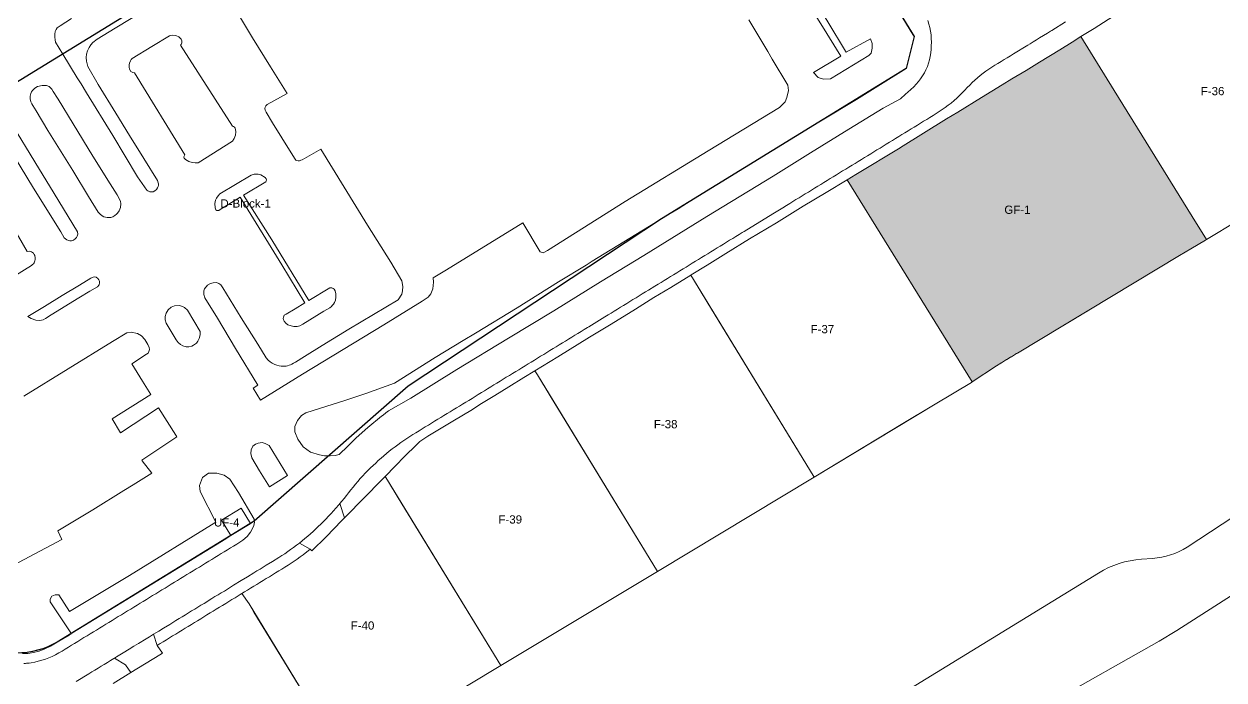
# Model space of a CAD drawing. Header units: metres. Extents: x 662613 to 666742, y 2728069 to 2732733.
# Drawn here: x 663728.6 to 663991.2, y 2729008.1 to 2729151.7 of the extents above; entities that cross this region are included whole.
import ezdxf
from ezdxf.enums import TextEntityAlignment as Align

# ---------------------------------------------------------------- set-up
doc = ezdxf.new("R2010")
doc.units = ezdxf.units.M
doc.header["$MEASUREMENT"] = 0
for name, color, linetype, lineweight in [('DQ_PLOT_ID', 252, 'Continuous', 18), ('Xref_DQ_MasterPlan_2024$0$DQ_PLOTS', 252, 'Continuous', 15), ('Xref_DQ_MasterPlan_2024$0$DQ_ROADS', 8, 'Continuous', 13)]:
    doc.layers.add(name, color=color, linetype=linetype, lineweight=lineweight)
doc.layers.add('Open area$0$INTENSIVE LANDSCAPING AND PLAZAS', color=7, linetype='Continuous', true_color=0xecf9e2)
doc.styles.add('DQ_Plot_ID', font='arial.ttf')

# ---------------------------------------------------------------- blocks, each defined once
blk = doc.blocks.new('Xref_DQ_MasterPlan_2024$0$DQ_Roads_')
at = {"layer": 'Xref_DQ_MasterPlan_2024$0$DQ_ROADS'}
for points in [[(663952.9482, 2729003.0643), (663976.9469, 2729016.6397), (663980.8129, 2729018.9258), (663996.4243, 2729028.9245)], [(663956.453, 2729152.1504), (663953.5099, 2729150.2853), (663953.3652, 2729150.1969), (663953.1956, 2729150.0934), (663952.5123, 2729149.6761), (663950.8099, 2729148.6355), (663950.1193, 2729148.2123), (663949.4367, 2729147.7949), (663948.753, 2729147.3774), (663948.2318, 2729147.0617), (663945.0925, 2729145.1299), (663944.4134, 2729144.7228), (663943.7311, 2729144.3045), (663943.0488, 2729143.8886), (663942.3653, 2729143.4718), (663941.6836, 2729143.0537), (663941.0095, 2729142.6437), (663940.3411, 2729142.2396), (663939.6876, 2729141.8222), (663939.0455, 2729141.3873), (663938.424, 2729140.9267), (663937.8058, 2729140.4399), (663937.2263, 2729139.9428), (663936.6445, 2729139.4154), (663936.0802, 2729138.8809), (663935.515, 2729138.3302), (663934.9608, 2729137.7564), (663934.4122, 2729137.1807), (663933.8694, 2729136.6166), (663933.3135, 2729136.0398), (663932.717, 2729135.4706), (663932.1063, 2729134.924), (663931.4745, 2729134.3978), (663930.8332, 2729133.9004), (663930.1763, 2729133.4264), (663929.5136, 2729132.9609), (663928.8419, 2729132.5125), (663928.1633, 2729132.0743), (663927.486, 2729131.6498), (663926.8028, 2729131.2331), (663926.121, 2729130.8151), (663925.4363, 2729130.3986), (663924.7584, 2729129.9772), (663924.0736, 2729129.5624), (663923.3932, 2729129.1442), (663922.7097, 2729128.7246), (663922.0293, 2729128.3068), (663921.3447, 2729127.8882), (663920.6625, 2729127.4728), (663919.9807, 2729127.0549), (663919.2978, 2729126.6363), (663918.6188, 2729126.2182), (663917.9358, 2729125.8006), (663917.2533, 2729125.3805), (663916.5712, 2729124.9603), (663915.8915, 2729124.5423), (663915.2089, 2729124.1244), (663914.5272, 2729123.705), (663913.8456, 2729123.2853), (663913.1636, 2729122.866), (663912.4822, 2729122.4492), (663911.8004, 2729122.0316), (663911.1192, 2729121.6132), (663910.4369, 2729121.1937), (663909.7563, 2729120.7743), (663909.0738, 2729120.3554), (663908.3928, 2729119.9386), (663907.7092, 2729119.5201), (663907.027, 2729119.1014), (663906.3452, 2729118.6832), (663905.6638, 2729118.269), (663904.9796, 2729117.8498), (663904.2995, 2729117.431), (663903.6184, 2729117.0114), (663902.936, 2729116.5912), (663902.2545, 2729116.173), (663901.5729, 2729115.7548), (663900.89, 2729115.3365), (663900.208, 2729114.9175), (663899.5261, 2729114.4994), (663898.844, 2729114.0818), (663898.1628, 2729113.6643), (663897.4787, 2729113.2451), (663896.7987, 2729112.8269), (663896.1238, 2729112.4108), (663895.4469, 2729111.9945), (663894.6113, 2729111.477), (663893.1268, 2729110.5461), (663892.423, 2729110.1059), (663886.1254, 2729106.252), (663885.7114, 2729106.0214), (663885.0295, 2729105.6039), (663884.3479, 2729105.1837), (663883.6659, 2729104.7675), (663882.9836, 2729104.3507), (663882.3028, 2729103.9299), (663881.621, 2729103.5102), (663880.939, 2729103.0937), (663880.2559, 2729102.6759), (663879.5767, 2729102.2551), (663878.894, 2729101.8373), (663878.2129, 2729101.4183), (663877.5311, 2729100.9973), (663876.8484, 2729100.5803), (663876.1667, 2729100.1613), (663875.4838, 2729099.7465), (663874.8013, 2729099.3266), (663874.1224, 2729098.9056), (663873.4412, 2729098.4909), (663872.7725, 2729098.0788), (663872.0852, 2729097.6563), (663871.3886, 2729097.2121), (663870.7254, 2729096.7893), (663870.0306, 2729096.3927), (663869.3492, 2729095.9755), (663868.6653, 2729095.5597), (663867.9837, 2729095.1403), (663867.3015, 2729094.7216), (663866.6124, 2729094.3003), (663865.2374, 2729093.458), (663864.55, 2729093.0364), (663863.8663, 2729092.6167), (663863.1844, 2729092.1984), (663862.5009, 2729091.7787), (663861.8213, 2729091.3611), (663861.1401, 2729090.9434), (663860.4578, 2729090.5253), (663859.7735, 2729090.1059), (663859.0906, 2729089.6887), (663858.4063, 2729089.2664), (663857.7293, 2729088.856), (663857.0422, 2729088.4205), (663856.3682, 2729088.0188), (663855.6708, 2729087.6124), (663852.177, 2729085.4408), (663851.8358, 2729085.2366), (663851.1544, 2729084.8192), (663850.4727, 2729084.4002), (663849.7903, 2729083.9809), (663849.1089, 2729083.5623), (663848.4263, 2729083.1446), (663847.7448, 2729082.7261), (663847.0618, 2729082.3087), (663846.3834, 2729081.8873), (663845.6979, 2729081.4729), (663845.0176, 2729081.0527), (663844.3355, 2729080.6349), (663843.6545, 2729080.2159), (663842.9722, 2729079.7989), (663842.2905, 2729079.3785), (663841.609, 2729078.9597), (663840.9269, 2729078.5415), (663840.2452, 2729078.1231), (663839.5632, 2729077.7041), (663838.881, 2729077.2865), (663838.1993, 2729076.8684), (663837.5175, 2729076.4508), (663836.8356, 2729076.0315), (663836.1535, 2729075.6126), (663835.4714, 2729075.1952), (663834.7888, 2729074.7779), (663834.1071, 2729074.3603), (663833.4246, 2729073.9431), (663832.7428, 2729073.5228), (663832.0614, 2729073.1045), (663831.3795, 2729072.6871), (663830.6971, 2729072.2698), (663830.0147, 2729071.8511), (663829.333, 2729071.4326), (663828.6512, 2729071.0146), (663827.9702, 2729070.5965), (663827.291, 2729070.1796), (663826.5979, 2729069.7528), (663825.9259, 2729069.3149), (663825.2359, 2729068.9428), (663824.5439, 2729068.5131), (663823.8836, 2729068.0804), (663823.1932, 2729067.663), (663822.5088, 2729067.2404), (663821.823, 2729066.8295), (663821.1489, 2729066.4101), (663820.4598, 2729065.9966), (663819.7771, 2729065.5762), (663819.0861, 2729065.1682), (663818.4181, 2729064.7347), (663817.7295, 2729064.328), (663817.0472, 2729063.9085), (663816.3642, 2729063.4919), (663815.6824, 2729063.0764), (663815.0039, 2729062.6605), (663814.3272, 2729062.2447), (663813.6565, 2729061.8256), (663812.9889, 2729061.401), (663812.3278, 2729060.9639), (663811.6713, 2729060.521), (663811.022, 2729060.0706), (663810.3797, 2729059.6148), (663809.7476, 2729059.1513), (663809.1193, 2729058.6768), (663808.5032, 2729058.1825), (663807.8934, 2729057.6847), (663807.2897, 2729057.1753), (663806.6925, 2729056.6571), (663806.0965, 2729056.1281), (663805.5193, 2729055.6045), (663804.9338, 2729055.0897), (663804.3742, 2729054.5324), (663803.8073, 2729053.9708), (663803.2427, 2729053.3889), (663802.6833, 2729052.7968), (663802.1299, 2729052.194), (663801.5989, 2729051.584), (663801.0705, 2729050.9598), (663800.5655, 2729050.337), (663800.0784, 2729049.7108), (663799.5955, 2729049.0851), (663799.103, 2729048.4644), (663798.604, 2729047.8474), (663798.1007, 2729047.2373), (663797.6939, 2729046.7529), (663797.4641, 2729046.4792), (663796.8217, 2729045.7341), (663796.2946, 2729045.1324), (663795.7565, 2729044.5392), (663795.1801, 2729043.9426), (663794.6351, 2729043.3497), (663794.0746, 2729042.8119), (663793.5166, 2729042.2103), (663792.93, 2729041.6804), (663792.3807, 2729041.1502), (663791.8126, 2729040.6019), (663791.2248, 2729040.0842), (663790.6364, 2729039.5593), (663790.0307, 2729039.0637), (663789.4336, 2729038.567), (663788.8141, 2729038.0694), (663788.2012, 2729037.6034), (663787.5602, 2729037.1307), (663786.9053, 2729036.6567), (663786.2831, 2729036.2248), (663785.6314, 2729035.7575), (663784.9679, 2729035.3301), (663784.308, 2729034.9338), (663782.9418, 2729034.0694), (663781.5782, 2729033.2423), (663780.2085, 2729032.3926), (663779.5416, 2729031.9827), (663778.8425, 2729031.5518), (663777.4587, 2729030.7304), (663776.105, 2729029.897), (663774.4172, 2729028.852), (663773.7384, 2729028.4353), (663773.0677, 2729028.0141), (663772.3979, 2729027.5882), (663771.7126, 2729027.1896), (663771.0171, 2729026.7679), (663770.3418, 2729026.359), (663769.6578, 2729025.9273), (663767.9637, 2729024.8903), (663767.2836, 2729024.4711), (663766.5939, 2729024.0559), (663765.9162, 2729023.635), (663765.2381, 2729023.2229), (663764.5568, 2729022.8061), (663763.8671, 2729022.4005), (663763.1799, 2729021.9756), (663762.4924, 2729021.5465), (663761.8039, 2729021.117), (663761.1345, 2729020.7044), (663760.4477, 2729020.2951), (663759.0761, 2729019.4533), (663758.0566, 2729018.8215), (663757.3732, 2729018.4116), (663756.9144, 2729018.1378), (663756.6905, 2729018.0041), (663756.006, 2729017.5841), (663755.3155, 2729017.1546), (663753.6121, 2729016.1212), (663752.5763, 2729015.4869), (663751.5552, 2729014.8675), (663750.2421, 2729014.069), (663748.8097, 2729013.1987), (663748.3793, 2729012.914), (663748.1917, 2729012.7899), (663747.5141, 2729012.3775), (663746.8203, 2729011.9539), (663746.1356, 2729011.5408), (663745.4576, 2729011.1386), (663744.7751, 2729010.7145), (663744.0936, 2729010.2995), (663743.4025, 2729009.8828), (663742.7164, 2729009.4559), (663742.043, 2729009.0526), (663740.6732, 2729008.225), (663739.9766, 2729007.8076)], [(663738.9848, 2729152.9119), (663736.4599, 2729151.2809), (663735.7805, 2729150.842), (663735.5755, 2729150.4575), (663735.4036, 2729150.0323), (663735.3169, 2729149.4406), (663735.3009, 2729148.801), (663735.3516, 2729148.2309), (663735.4358, 2729147.7051), (663737.0206, 2729145.0947), (663740.2152, 2729139.9234), (663741.0311, 2729138.6027), (663742.2435, 2729136.64), (663747.9892, 2729127.3189), (663753.4119, 2729118.2609), (663755.4135, 2729115.3139), (663755.6819, 2729115.1581), (663756.0946, 2729114.9903), (663756.36, 2729114.9622), (663756.8505, 2729114.9903), (663757.1801, 2729115.1711), (663757.5299, 2729115.4443), (663757.7919, 2729115.8217), (663757.9432, 2729116.119), (663757.9914, 2729116.434), (663757.9741, 2729116.7254), (663757.9293, 2729116.9441), (663757.7436, 2729117.4189), (663754.7556, 2729122.2281), (663751.6505, 2729127.3024), (663748.6593, 2729132.1605), (663744.8193, 2729138.4308), (663742.5053, 2729142.4125), (663742.227, 2729143.5309), (663742.1391, 2729144.331), (663742.2456, 2729145.1175), (663742.4709, 2729145.8347), (663742.8082, 2729146.574), (663743.1577, 2729147.1076), (663743.6548, 2729147.6577), (663744.5363, 2729148.3337), (663748.4739, 2729150.7438), (663755.481, 2729155.0444)], [(663775.0615, 2729154.5041), (663778.5855, 2729148.6929), (663782.5249, 2729142.3319), (663786.1225, 2729136.5058), (663781.7973, 2729134.0629), (663781.4458, 2729133.7711), (663781.3207, 2729133.4913), (663781.2849, 2729133.1697), (663781.3572, 2729132.838), (663781.5705, 2729132.3701), (663782.9724, 2729130.0793), (663787.0147, 2729123.4865), (663787.8969, 2729122.0763), (663788.08, 2729121.8933), (663788.295, 2729121.7899), (663788.5776, 2729121.7302), (663788.8642, 2729121.7421), (663789.1627, 2729121.8694), (663789.406, 2729121.9912), (663791.9502, 2729123.4059), (663793.523, 2729124.3292), (663803.7534, 2729107.6409), (663808.8607, 2729099.5559), (663811.2184, 2729095.4932), (663811.4743, 2729094.2117), (663811.4167, 2729093.2718), (663811.244, 2729092.5236), (663810.4443, 2729091.2851), (663799.6465, 2729084.8867), (663793.8363, 2729081.3051), (663789.9567, 2729078.9332), (663787.9456, 2729077.6797), (663787.8536, 2729077.6229), (663787.5111, 2729077.4264), (663787.1503, 2729077.2361), (663786.8772, 2729077.1026), (663786.588, 2729076.9952), (663786.2524, 2729076.9074), (663785.8923, 2729076.8385), (663785.342, 2729076.7938), (663784.8589, 2729076.8251), (663784.3623, 2729076.9011), (663783.9059, 2729077.0129), (663783.4306, 2729077.1975), (663782.8937, 2729077.4702), (663782.4285, 2729077.7698), (663782.0079, 2729078.1365), (663781.5806, 2729078.6265), (663779.7062, 2729081.5926), (663776.1127, 2729087.4138), (663772.0727, 2729093.9187), (663771.5969, 2729094.6381), (663771.1759, 2729094.9124), (663770.7123, 2729095.0832), (663769.9376, 2729095.071), (663769.3886, 2729094.9246), (663768.6931, 2729094.5161), (663768.0636, 2729093.7623), (663767.8968, 2729093.3179), (663767.876, 2729092.4569), (663768.1098, 2729091.75), (663770.8709, 2729087.2869), (663774.8714, 2729080.6897), (663779.7405, 2729072.6492), (663778.7083, 2729072.0209), (663780.3308, 2729069.3559), (663789.5049, 2729075.0277), (663807.3019, 2729085.8205), (663815.6656, 2729091.0588), (663816.9738, 2729091.9154), (663817.5752, 2729092.6517), (663817.9962, 2729093.7487), (663818.1797, 2729095.1686), (663818.1167, 2729096.1032), (663821.0038, 2729097.8791), (663837.6996, 2729108.1489), (663841.5226, 2729101.8232), (663842.1413, 2729101.5854), (663843.0976, 2729102.1335), (663860.1198, 2729112.8545), (663878.2697, 2729123.9579), (663893.8994, 2729133.4392), (663894.1847, 2729133.7297), (663895.0972, 2729134.6585), (663895.5081, 2729135.5733), (663895.8443, 2729137.1414), (663895.7364, 2729138.2866), (663892.3174, 2729144.0037), (663891.3388, 2729145.6402), (663887.1634, 2729152.6223)], [(663916.8798, 2729159.5725), (663923.1022, 2729149.389), (663923.3518, 2729148.9407), (663921.6368, 2729141.9633), (663916.5599, 2729138.8108), (663910.7219, 2729135.1974), (663902.8726, 2729130.4333), (663897.7092, 2729127.2539), (663893.2019, 2729124.4837), (663885.2449, 2729119.6435), (663875.3657, 2729113.5412), (663871.6802, 2729111.2697), (663869.9863, 2729110.2257), (663868.0836, 2729109.053), (663852.9234, 2729099.7594), (663851.5725, 2729098.932), (663845.547, 2729095.2415), (663836.4614, 2729089.5717), (663827.3631, 2729084.0459), (663824.6276, 2729082.3845), (663818.5549, 2729078.6661), (663809.6295, 2729073.109), (663803.3895, 2729070.7864), (663798.9609, 2729069.3732), (663790.2505, 2729066.5938), (663789.2978, 2729066.0019), (663788.4224, 2729064.9211), (663787.8301, 2729063.6087), (663787.8301, 2729062.425), (663788.4738, 2729060.8295), (663789.6583, 2729059.1825), (663791.229, 2729057.9988), (663793.1891, 2729057.425), (663794.2854, 2729057.1838), (663795.5426, 2729057.1637), (663796.6188, 2729057.2742), (663797.4913, 2729057.4886), (663799.4421, 2729059.2769), (663801.2656, 2729061.0995), (663803.8341, 2729063.3796), (663806.7944, 2729065.8239), (663807.1642, 2729066.1119), (663807.7694, 2729066.582), (663808.3404, 2729066.9992), (663813.1742, 2729069.8065), (663823.2853, 2729076.0862), (663834.6107, 2729082.9413), (663844.5322, 2729088.9062), (663854.6869, 2729095.2487), (663864.1986, 2729101.0305), (663877.9954, 2729109.5503), (663892.4979, 2729118.3926), (663900.6999, 2729123.4651), (663909.0428, 2729128.6869), (663916.555, 2729133.2742), (663920.3596, 2729135.3163), (663921.435, 2729136.3481), (663921.6183, 2729136.4697), (663921.794, 2729136.6021), (663921.96, 2729136.7463), (663922.6562, 2729137.3568), (663923.2737, 2729137.9715), (663923.7851, 2729138.5238), (663924.2751, 2729139.1166), (663924.7425, 2729139.7173), (663925.1876, 2729140.3478), (663925.6048, 2729140.9952), (663925.9254, 2729141.6897), (663926.2475, 2729142.3875), (663926.5143, 2729143.0893), (663926.6976, 2729143.8308), (663926.8598, 2729144.5852), (663926.9762, 2729145.3612), (663927.0593, 2729146.1486), (663927.1136, 2729146.9404), (663927.1329, 2729147.7347), (663927.1108, 2729148.5304), (663927.0475, 2729149.3248), (663926.9393, 2729150.1185), (663926.7847, 2729150.9071), (663926.585, 2729151.6873), (663926.3392, 2729152.4567)], [(663719.0554, 2729029.4869), (663736.8534, 2729038.8617), (663735.9744, 2729040.7505), (663743.5939, 2729045.375), (663750.3999, 2729049.5576), (663752.4471, 2729050.8285), (663756.5102, 2729053.3508), (663754.4495, 2729056.0635), (663754.3498, 2729056.1926), (663762.0114, 2729061.3028), (663761.7576, 2729061.7027), (663757.9721, 2729067.6671), (663749.6847, 2729062.2279), (663747.8404, 2729065.2808), (663756.2853, 2729070.6193), (663754.5138, 2729073.5091), (663752.1428, 2729077.3441), (663755.393, 2729079.3973), (663755.7242, 2729079.6741), (663755.9108, 2729080.0111), (663756.0372, 2729080.4142), (663755.9718, 2729080.9218), (663755.645, 2729081.5492), (663755.0344, 2729082.6667), (663754.3015, 2729083.4589), (663753.3984, 2729083.9747), (663752.0309, 2729084.2325), (663751.0652, 2729084.106), (663747.8891, 2729082.1691), (663728.5004, 2729070.248)], [(663726.2892, 2729123.017), (663730.6045, 2729115.7514), (663736.6165, 2729106.1677), (663737.3684, 2729104.9045), (663737.9417, 2729104.4299), (663738.2729, 2729104.2888), (663738.6149, 2729104.2454), (663738.9732, 2729104.2345), (663739.4184, 2729104.3973), (663739.755, 2729104.6361), (663740.0427, 2729104.9616), (663740.217, 2729105.2782), (663740.331, 2729105.7231), (663740.2858, 2729106.2275), (663735.1556, 2729114.5719), (663730.9377, 2729121.505), (663726.0078, 2729129.522)], [(663728.5208, 2729011.7149), (663728.7193, 2729011.7375), (663728.9189, 2729011.7461), (663729.1177, 2729011.7658), (663729.3173, 2729011.7716), (663729.7152, 2729011.824), (663730.1132, 2729011.8749), (663730.8994, 2729012.0385), (663731.6857, 2729012.2096), (663732.4633, 2729012.4218), (663733.2338, 2729012.6719), (663733.9886, 2729012.957), (663734.7368, 2729013.2839), (663735.4707, 2729013.6502), (663736.1907, 2729014.0435), (663736.8948, 2729014.4533), (663737.5871, 2729014.8699), (663738.2739, 2729015.2925), (663738.9577, 2729015.7111), (663739.6378, 2729016.1245), (663740.3216, 2729016.5442), (663741.005, 2729016.9651), (663741.6859, 2729017.3846), (663742.3673, 2729017.8001), (663743.0514, 2729018.2187), (663743.7339, 2729018.6369), (663744.4152, 2729019.0538), (663745.0979, 2729019.4723), (663745.7797, 2729019.8886), (663746.464, 2729020.3094), (663747.1444, 2729020.7265), (663747.8271, 2729021.1454), (663748.5083, 2729021.5606), (663749.1924, 2729021.9779), (663749.8752, 2729022.3962), (663750.5559, 2729022.8137), (663751.2378, 2729023.232), (663751.9204, 2729023.6492), (663752.6027, 2729024.0668), (663753.2854, 2729024.4844), (663753.9687, 2729024.9043), (663754.6496, 2729025.3204), (663755.3317, 2729025.738), (663756.0148, 2729026.1557), (663756.6958, 2729026.5752), (663757.3791, 2729026.994), (663758.0606, 2729027.4122), (663758.7445, 2729027.8309), (663759.4241, 2729028.2491), (663760.1064, 2729028.6656), (663760.7892, 2729029.0845), (663761.4712, 2729029.5035), (663762.1526, 2729029.9186), (663762.8352, 2729030.3368), (663763.5175, 2729030.7547), (663764.2015, 2729031.1743), (663764.8826, 2729031.5926), (663765.5631, 2729032.0093), (663766.2448, 2729032.4255), (663766.9295, 2729032.8453), (663767.611, 2729033.262), (663768.294, 2729033.6787), (663768.9762, 2729034.0961), (663769.6608, 2729034.5152), (663770.3406, 2729034.9314), (663771.0232, 2729035.3488), (663771.7066, 2729035.7667), (663772.3885, 2729036.1856), (663773.0727, 2729036.606), (663773.7507, 2729037.0214), (663774.4319, 2729037.4382), (663775.116, 2729037.8559), (663775.7991, 2729038.2751), (663776.4808, 2729038.6936), (663777.3596, 2729039.5299), (663778.1095, 2729040.488), (663778.5656, 2729041.2607), (663778.8209, 2729041.9418), (663778.9721, 2729042.6919), (663778.9616, 2729042.9102), (663778.9417, 2729043.3216), (663775.5218, 2729049.1616), (663773.6357, 2729052.0795), (663772.3753, 2729052.9307), (663770.7561, 2729053.4027), (663768.9344, 2729053.4027), (663767.6188, 2729052.4249), (663766.9778, 2729050.7054), (663767.079, 2729049.4057), (663770.5523, 2729042.6325), (663751.6429, 2729031.0085), (663738.5452, 2729023.0885), (663736.1997, 2729026.7421), (663735.4084, 2729026.7421), (663734.6453, 2729026.4313), (663734.3062, 2729025.8382), (663734.3062, 2729025.1885), (663738.9619, 2729018.236), (663738.4417, 2729017.9178), (663736.1439, 2729016.6046), (663734.3624, 2729015.5165), (663733.1293, 2729014.9094), (663731.8397, 2729014.4415), (663730.6202, 2729014.132), (663729.4167, 2729013.9397), (663728.2264, 2729013.8864)], [(663726.5253, 2729096.6013), (663730.2169, 2729098.8492), (663730.4467, 2729099.0347), (663730.6029, 2729099.2232), (663730.7582, 2729099.4537), (663730.9085, 2729099.8203), (663730.9749, 2729100.1404), (663730.9809, 2729100.483), (663730.9027, 2729100.9879), (663730.7945, 2729101.2584), (663730.608, 2729101.5555), (663730.1699, 2729101.856), (663729.7317, 2729101.9418), (663729.2764, 2729101.8989), (663718.5953, 2729120.1769)]]:
    blk.add_lwpolyline(points, dxfattribs=at)
for points in [[(663914.2026, 2729147.3991), (663913.8334, 2729148.4648), (663908.4934, 2729145.5209), (663908.3389, 2729145.7357), (663904.4564, 2729152.1564), (663897.6985, 2729163.2572), (663896.2851, 2729162.4003), (663900.4515, 2729155.7), (663903.2721, 2729151.164), (663907.3015, 2729144.6843), (663901.3634, 2729141.0751), (663902.3663, 2729140.0121), (663903.5148, 2729139.6254), (663905.0508, 2729139.654), (663913.4265, 2729144.7764), (663913.9204, 2729145.3009), (663914.2026, 2729146.3661)], [(663766.6934, 2729121.3259), (663774.2063, 2729126.0621), (663774.5667, 2729126.6045), (663774.8275, 2729127.3801), (663774.912, 2729128.1011), (663774.8578, 2729128.612), (663774.7809, 2729128.9013), (663774.6279, 2729129.1372), (663774.4183, 2729129.2814), (663774.1747, 2729129.3317), (663762.7766, 2729147.0391), (663762.9437, 2729147.2209), (663763.0814, 2729147.5748), (663763.0667, 2729147.9875), (663762.9339, 2729148.3512), (663762.4121, 2729148.8847), (663761.7496, 2729149.1981), (663760.9887, 2729149.2577), (663760.4207, 2729149.1138), (663756.5281, 2729146.761), (663752.2371, 2729144.1296), (663752.0205, 2729143.8842), (663751.8344, 2729143.6053), (663751.6128, 2729143.1362), (663751.5423, 2729142.7225), (663751.562, 2729142.232), (663751.6341, 2729141.8263), (663751.9222, 2729141.3158), (663752.3609, 2729141.0606), (663752.7537, 2729140.9886), (663763.736, 2729123.0227), (663763.5838, 2729122.7972), (663763.5436, 2729122.6346), (663763.5523, 2729122.481), (663763.618, 2729122.3116), (663763.8777, 2729122.011), (663764.592, 2729121.5649), (663765.3453, 2729121.3474), (663765.9982, 2729121.2972)], [(663746.755, 2729109.3666), (663747.1488, 2729109.3343), (663747.5877, 2729109.373), (663748.0008, 2729109.502), (663748.4268, 2729109.7601), (663748.7689, 2729110.0439), (663749.0419, 2729110.3065), (663749.3647, 2729110.8226), (663749.6598, 2729111.5231), (663749.7427, 2729112.2972), (663749.6795, 2729112.8963), (663748.9289, 2729114.2949), (663747.4125, 2729116.7058), (663743.6053, 2729122.7589), (663739.3438, 2729129.8606), (663736.0177, 2729135.2569), (663735.8728, 2729135.4848), (663734.9608, 2729136.9188), (663734.6167, 2729137.4597), (663734.0358, 2729138.0232), (663733.472, 2729138.2281), (663732.5152, 2729138.2281), (663731.5072, 2729138.0232), (663730.9092, 2729137.6646), (663730.4137, 2729137.1011), (663730.2276, 2729136.8254), (663730.082, 2729136.4752), (663729.9257, 2729135.8933), (663729.8826, 2729135.279), (663730.0429, 2729134.6571), (663730.2756, 2729134.2396), (663730.5082, 2729133.8221), (663731.2076, 2729132.665), (663733.7934, 2729128.3871), (663739.2211, 2729119.6398), (663742.7003, 2729113.9394), (663744.8126, 2729110.527), (663745.1885, 2729110.0501), (663745.6835, 2729109.6762), (663746.0514, 2729109.5085)], [(663770.7206, 2729110.8886), (663770.9447, 2729110.8375), (663771.1648, 2729110.8847), (663771.4997, 2729111.0786), (663775.8827, 2729113.7596), (663784.9795, 2729098.984), (663789.9992, 2729090.655), (663787.8784, 2729089.3762), (663785.9067, 2729088.2083), (663785.5015, 2729087.9421), (663785.3101, 2729087.5597), (663785.2614, 2729087.2185), (663785.3402, 2729086.9185), (663785.5094, 2729086.6211), (663785.8546, 2729086.2424), (663786.3273, 2729085.8825), (663786.9906, 2729085.5986), (663787.6306, 2729085.4581), (663788.3653, 2729085.4913), (663788.9542, 2729085.6247), (663789.59, 2729085.9921), (663794.1595, 2729088.8097), (663795.4484, 2729089.599), (663795.8648, 2729089.8944), (663796.0188, 2729090.044), (663796.3141, 2729090.3946), (663796.5325, 2729090.7597), (663796.7261, 2729091.2417), (663796.8203, 2729091.8922), (663796.7668, 2729092.6022), (663796.6287, 2729093.281), (663796.4016, 2729093.6366), (663796.1796, 2729093.8159), (663795.9341, 2729093.9434), (663795.4605, 2729093.9589), (663790.8668, 2729091.1614), (663782.7706, 2729104.4633), (663776.6234, 2729114.2136), (663781.471, 2729117.1517), (663781.5784, 2729117.3274), (663781.637, 2729117.5714), (663781.5589, 2729117.8007), (663781.312, 2729118.1117), (663780.4079, 2729118.6539), (663779.7851, 2729118.8344), (663778.9132, 2729118.8344), (663778.2414, 2729118.6201), (663771.4233, 2729114.5104), (663771.0623, 2729114.1127), (663770.6728, 2729113.6052), (663770.4559, 2729113.1174), (663770.3276, 2729112.4175), (663770.3905, 2729111.4542), (663770.5477, 2729111.0182)], [(663744.3293, 2729096.2838), (663743.8891, 2729096.321), (663743.5047, 2729096.2342), (663743.1885, 2729096.0793), (663740.7148, 2729094.558), (663736.9299, 2729092.2352), (663733.0073, 2729089.8495), (663729.4107, 2729087.6642), (663730.1458, 2729087.2567), (663731.1773, 2729086.8841), (663732.0259, 2729086.8048), (663732.7196, 2729086.9772), (663733.2546, 2729087.2102), (663734.4952, 2729088.0239), (663740.5808, 2729091.755), (663742.9988, 2729093.2454), (663744.6126, 2729094.2005), (663744.9954, 2729094.5955), (663745.1081, 2729095.0067), (663745.0743, 2729095.3785), (663744.943, 2729095.7261), (663744.6826, 2729096.0235)], [(663759.4335, 2729086.979), (663759.651, 2729086.1843), (663761.8842, 2729082.5325), (663762.2939, 2729081.953), (663762.8273, 2729081.5358), (663763.3066, 2729081.2422), (663764.0101, 2729081.0491), (663764.6208, 2729081.0491), (663765.2856, 2729081.2036), (663765.6744, 2729081.3926), (663766.2722, 2729081.8607), (663766.605, 2729082.2795), (663766.9008, 2729082.877), (663767.0919, 2729083.6568), (663767.0963, 2729084.4143), (663764.3453, 2729089.0411), (663763.6965, 2729089.6398), (663763.2485, 2729089.884), (663762.5833, 2729090.0536), (663761.504, 2729089.979), (663760.7913, 2729089.6805), (663760.1329, 2729089.131), (663759.6442, 2729088.4187), (663759.4268, 2729087.6438)], [(663781.3516, 2729059.89), (663780.6808, 2729060.0662), (663779.8268, 2729059.9751), (663779.2172, 2729059.7554), (663778.6677, 2729059.2761), (663778.278, 2729058.4871), (663778.2095, 2729057.7139), (663778.3799, 2729056.7388), (663780.1284, 2729053.8614), (663782.2544, 2729050.3627), (663786.2163, 2729052.8957), (663782.1961, 2729059.4174)], [(663798.6736, 2729043.6024), (663798.0776, 2729042.9968), (663794.6899, 2729039.4712), (663791.5807, 2729036.3728), (663791.1728, 2729036.7722), (663791.1697, 2729036.7742), (663788.8141, 2729038.0694), (663789.4336, 2729038.567), (663790.0307, 2729039.0637), (663790.6364, 2729039.5593), (663791.2248, 2729040.0842), (663791.8126, 2729040.6019), (663792.3807, 2729041.1502), (663792.93, 2729041.6804), (663793.5166, 2729042.2103), (663794.0746, 2729042.8119), (663794.6351, 2729043.3497), (663795.1801, 2729043.9426), (663795.7565, 2729044.5392), (663796.2946, 2729045.1324), (663796.8217, 2729045.7341), (663797.4641, 2729046.4792), (663797.6939, 2729046.7529)], [(663757.6752, 2729015.6681), (663758.8508, 2729013.9914), (663758.2861, 2729013.643), (663751.9622, 2729009.7729), (663750.7974, 2729011.4354), (663748.3793, 2729012.914), (663748.8097, 2729013.1987), (663750.2421, 2729014.069), (663751.5552, 2729014.8675), (663752.5763, 2729015.4869), (663753.6121, 2729016.1212), (663755.3155, 2729017.1546), (663756.006, 2729017.5841), (663756.6905, 2729018.0041), (663756.9144, 2729018.1378)]]:
    blk.add_lwpolyline(points, close=True, dxfattribs=at)
blk = doc.blocks.new('Xref_DQ_MasterPlan_2024')
at = {"layer": 'Xref_DQ_MasterPlan_2024$0$DQ_PLOTS'}
for points in [[(663798.6, 2728990.66), (663832.88, 2729011.27), (663867.16, 2729031.89), (663901.44, 2729052.51), (663920.91, 2729064.22), (663927.98, 2729068.48), (663935.87, 2729073.22), (663936.07, 2729073.34), (663941.4, 2729076.91), (663942.31, 2729077.45), (663942.34, 2729077.48), (663942.38, 2729077.51), (663942.42, 2729077.53), (663942.45, 2729077.54), (663943.38, 2729078.1), (663943.39, 2729078.12), (663943.42, 2729078.15), (663943.45, 2729078.18), (663943.48, 2729078.21), (663943.53, 2729078.23), (663943.57, 2729078.24), (663943.62, 2729078.25), (663943.63, 2729078.24), (663944.44, 2729078.74), (663944.45, 2729078.75), (663944.48, 2729078.79), (663944.51, 2729078.82), (663944.55, 2729078.85), (663944.59, 2729078.87), (663944.63, 2729078.88), (663944.68, 2729078.88), (663944.69, 2729078.88), (663945.55, 2729079.4), (663945.57, 2729079.44), (663945.6, 2729079.48), (663945.63, 2729079.51), (663945.66, 2729079.53), (663945.71, 2729079.55), (663945.75, 2729079.56), (663945.79, 2729079.57), (663945.82, 2729079.57), (663946, 2729079.67), (663955.86, 2729085.61), (663956.35, 2729085.9), (663956.79, 2729086.17), (663957.44, 2729086.55), (663957.89, 2729086.82), (663957.96, 2729086.87), (663959.92, 2729088.05), (663960.36, 2729088.31), (663961, 2729088.69), (663961.61, 2729089.06), (663981.44, 2729100.99), (663983.92, 2729102.48), (663987.12, 2729104.41), (663987.35, 2729104.54), (664021.24, 2729124.93)], [(663748.04, 2729007.37), (663751.96, 2729009.77), (663758.29, 2729013.64), (663758.85, 2729013.99), (663757.68, 2729015.67), (663758.36, 2729016.09), (663759.04, 2729016.5), (663759.72, 2729016.92), (663761.09, 2729017.76), (663761.78, 2729018.18), (663762.46, 2729018.6), (663763.14, 2729019.01), (663763.82, 2729019.43), (663764.51, 2729019.85), (663765.19, 2729020.27), (663765.87, 2729020.69), (663766.55, 2729021.1), (663767.24, 2729021.52), (663767.92, 2729021.94), (663768.6, 2729022.36), (663769.27, 2729022.8), (663769.95, 2729023.21), (663770.64, 2729023.62), (663771.32, 2729024.03), (663772.01, 2729024.45), (663772.7, 2729024.87), (663773.38, 2729025.29), (663774.06, 2729025.7), (663774.74, 2729026.12), (663775.42, 2729026.54), (663776.11, 2729026.96), (663776.25, 2729027.04), (663777.8, 2729024.77), (663798.6, 2728990.66)]]:
    blk.add_lwpolyline(points, dxfattribs=at)
blk.add_lwpolyline([(664003.33, 2729050.5), (663983.09, 2729037.17, -0.123574), (663975.54, 2729034.72), (663973.14, 2729034.55, 0.121135), (663963.67, 2729031.52), (663892.79, 2728988.01)], format="xyb", dxfattribs=at)
blk.add_lwpolyline([(663778.12, 2729042.37), (663776.05, 2729045.73), (663771.78, 2729043.11), (663773.85, 2729039.74), (663772.7, 2729039.04), (663735.85, 2729016.42, -0.195414), (663723.39, 2729014.52), (663640.95, 2729034.44), (663639.3, 2729037.14), (663648.91, 2729076.47), (663649, 2729076.88, -0.21445), (663668.46, 2729103.17), (663871.8, 2729227.96), (663875.34, 2729227.12), (663923.35, 2729148.94), (663921.64, 2729141.96), (663885.24, 2729119.64), (663868.08, 2729109.05), (663812.6, 2729072.46), (663778.96, 2729042.91), (663778.12, 2729042.37)], format="xyb", close=True, dxfattribs=at)
for points in [[(663994.61, 2729168.61), (663997.65, 2729163.62), (664021.24, 2729124.93), (663987.35, 2729104.54), (663984.23, 2729109.58), (663974.16, 2729125.84), (663967.16, 2729137.15), (663967.16, 2729137.15), (663962.54, 2729144.61), (663959.85, 2729148.94), (663962.74, 2729150.69), (663965.84, 2729152.64), (663971.17, 2729155.92), (663979.42, 2729161.02), (663980.66, 2729161.79), (663985.74, 2729164.94), (663993.84, 2729169.87), (663994.13, 2729169.39), (663994.61, 2729168.61)], [(663967.16, 2729137.15), (663967.16, 2729137.15), (663974.16, 2729125.84), (663984.23, 2729109.58), (663987.35, 2729104.54), (663987.12, 2729104.41), (663983.92, 2729102.48), (663981.44, 2729100.99), (663961.61, 2729089.06), (663955.86, 2729085.61), (663946, 2729079.67), (663945.82, 2729079.57), (663945.79, 2729079.57), (663945.75, 2729079.56), (663945.71, 2729079.55), (663945.66, 2729079.53), (663945.63, 2729079.51), (663945.6, 2729079.48), (663945.57, 2729079.44), (663945.55, 2729079.4), (663944.69, 2729078.88), (663944.68, 2729078.88), (663944.63, 2729078.88), (663944.59, 2729078.87), (663944.55, 2729078.85), (663944.51, 2729078.82), (663944.48, 2729078.79), (663944.45, 2729078.75), (663944.44, 2729078.74), (663943.63, 2729078.24), (663943.62, 2729078.25), (663943.57, 2729078.24), (663943.53, 2729078.23), (663943.48, 2729078.21), (663943.45, 2729078.18), (663943.42, 2729078.15), (663943.39, 2729078.12), (663943.38, 2729078.1), (663942.45, 2729077.54), (663942.42, 2729077.53), (663942.38, 2729077.51), (663942.34, 2729077.48), (663942.31, 2729077.45), (663941.4, 2729076.91), (663936.07, 2729073.34), (663908.67, 2729117.57), (663910.61, 2729118.74), (663920.31, 2729124.61), (663920.38, 2729124.65), (663930.46, 2729130.91), (663932.91, 2729132.4), (663938.1, 2729135.59), (663942.59, 2729138.36), (663944.74, 2729139.68), (663947.84, 2729141.54), (663950.77, 2729143.34), (663955.21, 2729146.07), (663957.91, 2729147.74), (663959.85, 2729148.94), (663967.16, 2729137.15)], [(663936.07, 2729073.34), (663935.87, 2729073.22), (663927.98, 2729068.48), (663901.44, 2729052.51), (663877.98, 2729090.97), (663875.05, 2729095.77), (663874.47, 2729096.72), (663874.54, 2729096.76), (663878.03, 2729098.92), (663882.18, 2729101.44), (663887.32, 2729104.65), (663893.2, 2729108.18), (663899.09, 2729111.83), (663904.08, 2729114.79), (663908.67, 2729117.57), (663936.07, 2729073.34)], [(663840.38, 2729075.8), (663842.05, 2729076.82), (663845.39, 2729078.87), (663852.33, 2729083.15), (663857.08, 2729085.98), (663862.35, 2729089.3), (663866.39, 2729091.81), (663870.09, 2729094.04), (663874.47, 2729096.72), (663875.05, 2729095.77), (663901.44, 2729052.51), (663867.16, 2729031.89), (663843.94, 2729069.96), (663840.91, 2729074.93), (663840.38, 2729075.8)], [(663807.62, 2729052.69), (663809.8, 2729054.91), (663811.93, 2729057.08), (663814.37, 2729059.51), (663815.17, 2729060.34), (663816.93, 2729061.46), (663819.88, 2729063.24), (663822.79, 2729064.96), (663826.31, 2729067.13), (663828.7, 2729068.64), (663831.56, 2729070.4), (663834.68, 2729072.31), (663837.95, 2729074.31), (663840.38, 2729075.8), (663840.91, 2729074.93), (663867.16, 2729031.89), (663832.88, 2729011.27), (663810.47, 2729048.02), (663808.12, 2729051.87), (663807.62, 2729052.69)], [(663778.88, 2729022.99), (663777.8, 2729024.77), (663776.25, 2729027.04), (663776.79, 2729027.38), (663777.47, 2729027.79), (663778.15, 2729028.21), (663778.84, 2729028.63), (663779.52, 2729029.05), (663780.2, 2729029.47), (663780.88, 2729029.88), (663781.56, 2729030.3), (663782.25, 2729030.72), (663782.93, 2729031.14), (663783.61, 2729031.56), (663784.29, 2729031.98), (663784.97, 2729032.4), (663785.65, 2729032.83), (663786.33, 2729033.26), (663787, 2729033.69), (663787.67, 2729034.14), (663788.34, 2729034.59), (663788.99, 2729035.07), (663789.66, 2729035.53), (663791.17, 2729036.77), (663791.58, 2729036.37), (663794.69, 2729039.47), (663798.08, 2729043), (663798.67, 2729043.6), (663803.22, 2729048.22), (663806.56, 2729051.61), (663807.62, 2729052.69), (663808.12, 2729051.87), (663832.88, 2729011.27), (663798.6, 2728990.66), (663786.14, 2729011.08), (663778.88, 2729022.99)], [(663778.12, 2729042.37), (663778.05, 2729042.33), (663773.85, 2729039.74), (663771.78, 2729043.11), (663776.05, 2729045.73), (663778.12, 2729042.37)]]:
    blk.add_lwpolyline(points, close=True, dxfattribs=at)
blk.add_blockref('Xref_DQ_MasterPlan_2024$0$DQ_Roads_', (0, 0))
blk = doc.blocks.new('Open area')
at = {"layer": 'Open area$0$INTENSIVE LANDSCAPING AND PLAZAS'}
blk.add_hatch(color=256, dxfattribs=at).paths.add_polyline_path([(663967.16, 2729137.15), (663967.16, 2729137.15), (663974.16, 2729125.84), (663984.23, 2729109.58), (663987.35, 2729104.54), (663987.12, 2729104.41), (663983.92, 2729102.48), (663981.44, 2729100.99), (663961.61, 2729089.06), (663955.86, 2729085.61), (663946, 2729079.67), (663945.82, 2729079.57), (663945.79, 2729079.57), (663945.75, 2729079.56), (663945.71, 2729079.55), (663945.66, 2729079.53), (663945.63, 2729079.51), (663945.6, 2729079.48), (663945.57, 2729079.44), (663945.55, 2729079.4), (663944.69, 2729078.88), (663944.68, 2729078.88), (663944.63, 2729078.88), (663944.59, 2729078.87), (663944.55, 2729078.85), (663944.51, 2729078.82), (663944.48, 2729078.79), (663944.45, 2729078.75), (663944.44, 2729078.74), (663943.63, 2729078.24), (663943.62, 2729078.25), (663943.57, 2729078.24), (663943.53, 2729078.23), (663943.48, 2729078.21), (663943.45, 2729078.18), (663943.42, 2729078.15), (663943.39, 2729078.12), (663943.38, 2729078.1), (663942.45, 2729077.54), (663942.42, 2729077.53), (663942.38, 2729077.51), (663942.34, 2729077.48), (663942.31, 2729077.45), (663941.4, 2729076.91), (663936.07, 2729073.34), (663908.67, 2729117.57), (663910.61, 2729118.74), (663920.31, 2729124.61), (663920.38, 2729124.65), (663930.46, 2729130.91), (663932.91, 2729132.4), (663938.1, 2729135.59), (663942.59, 2729138.36), (663944.74, 2729139.68), (663947.84, 2729141.54), (663950.77, 2729143.34), (663955.21, 2729146.07), (663957.91, 2729147.74), (663959.85, 2729148.94), (663967.16, 2729137.15)], flags=0)

msp = doc.modelspace()

# ---------------------------------------------------------------- linework, layer by layer
msp.add_lwpolyline([(663668.46, 2729103.17), (663871.8, 2729227.96), (663875.34, 2729227.12), (663923.35, 2729148.94), (663921.64, 2729141.96), (663868.08, 2729109.05), (663812.6, 2729072.46), (663778.96, 2729042.91), (663735.85, 2729016.42), (663734.82, 2729015.86), (663733.75, 2729015.37), (663732.66, 2729014.95), (663731.53, 2729014.61), (663730.39, 2729014.35), (663729.22, 2729014.17), (663728.05, 2729014.08)])

# ---------------------------------------------------------------- block references
for name in ['Xref_DQ_MasterPlan_2024', 'Open area']:
    msp.add_blockref(name, (0, 0))

# ---------------------------------------------------------------- texts
at = {"layer": 'DQ_PLOT_ID', "style": 'DQ_Plot_ID'}
for s, p in [('F-36', (663988.67, 2729136.1)), ('D-Block-1', (663777.06, 2729111.51)), ('GF-1', (663945.96, 2729110.14)), ('F-37', (663903.28, 2729084)), ('F-38', (663868.98, 2729063.21)), ('UF-4', (663772.92, 2729041.71)), ('F-39', (663834.97, 2729042.36)), ('F-40', (663802.64, 2729019.15))]:
    msp.add_text(s, height=1.8, dxfattribs=at).set_placement(p, align=Align.CENTER)

doc.saveas('drawing.dxf')
